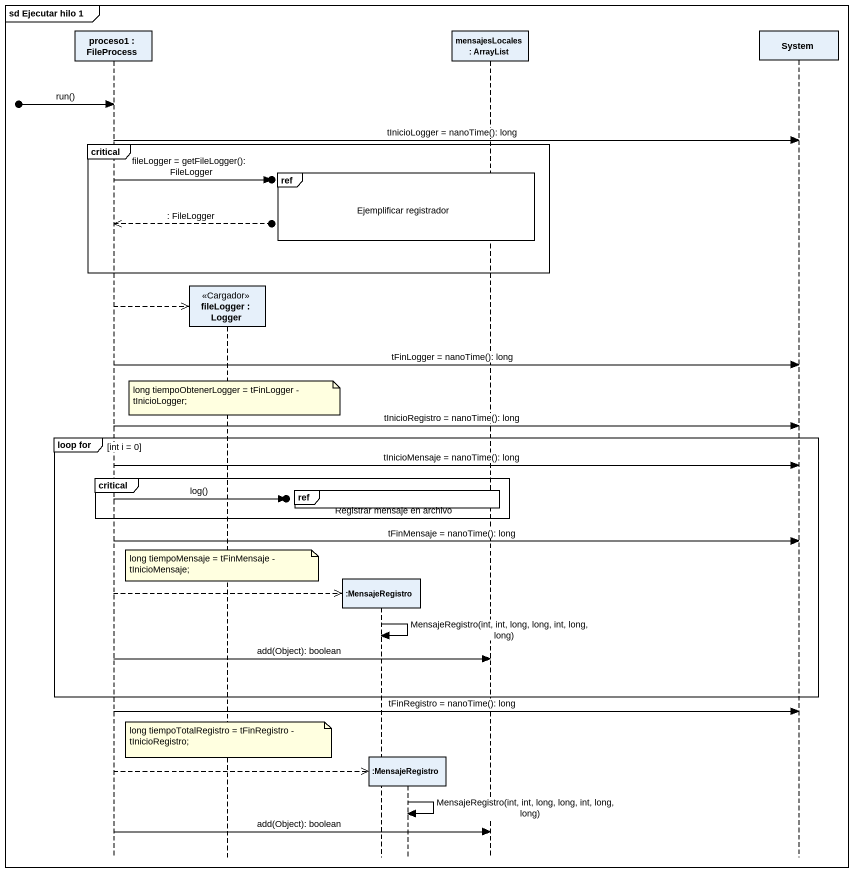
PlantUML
@startuml
mainframe sd Ejecutar hilo 1
hide footbox
participant "proceso1 : FileProcess" as proceso1
participant "fileLogger : Logger" as fileLogger <<Cargador>>
participant ":MensajeRegistro" as MensajeRegistro
participant ":MensajeRegistro" as MensajeRegistro_2
participant "mensajesLocales : ArrayList" as mensajesLocales
participant System

[o-> proceso1 : run()
proceso1 -> System : tInicioLogger = nanoTime(): long
critical
  ref over MensajeRegistro, MensajeRegistro_2, mensajesLocales : Ejemplificar registrador
  proceso1 ->o] : fileLogger = getFileLogger(): FileLogger
  proceso1 <<--o] : : FileLogger
end
proceso1 -->> fileLogger **
proceso1 -> System : tFinLogger = nanoTime(): long
note over fileLogger : long tiempoObtenerLogger = tFinLogger - tInicioLogger;
proceso1 -> System : tInicioRegistro = nanoTime(): long
group loop for [int i = 0]
  proceso1 -> System : tInicioMensaje = nanoTime(): long
  critical
    ref over MensajeRegistro, MensajeRegistro_2, mensajesLocales : Registrar mensaje en archivo
    proceso1 ->o] : log()
  end
  proceso1 -> System : tFinMensaje = nanoTime(): long
  note over fileLogger : long tiempoMensaje = tFinMensaje - tInicioMensaje;
  proceso1 -->> MensajeRegistro **
  MensajeRegistro -> MensajeRegistro : MensajeRegistro(int, int, long, long, int, long, long)
  proceso1 -> mensajesLocales : add(Object): boolean
end
proceso1 -> System : tFinRegistro = nanoTime(): long
note over fileLogger : long tiempoTotalRegistro = tFinRegistro - tInicioRegistro;
proceso1 -->> MensajeRegistro_2 **
MensajeRegistro_2 -> MensajeRegistro_2 : MensajeRegistro(int, int, long, long, int, long, long)
proceso1 -> mensajesLocales : add(Object): boolean
@enduml
